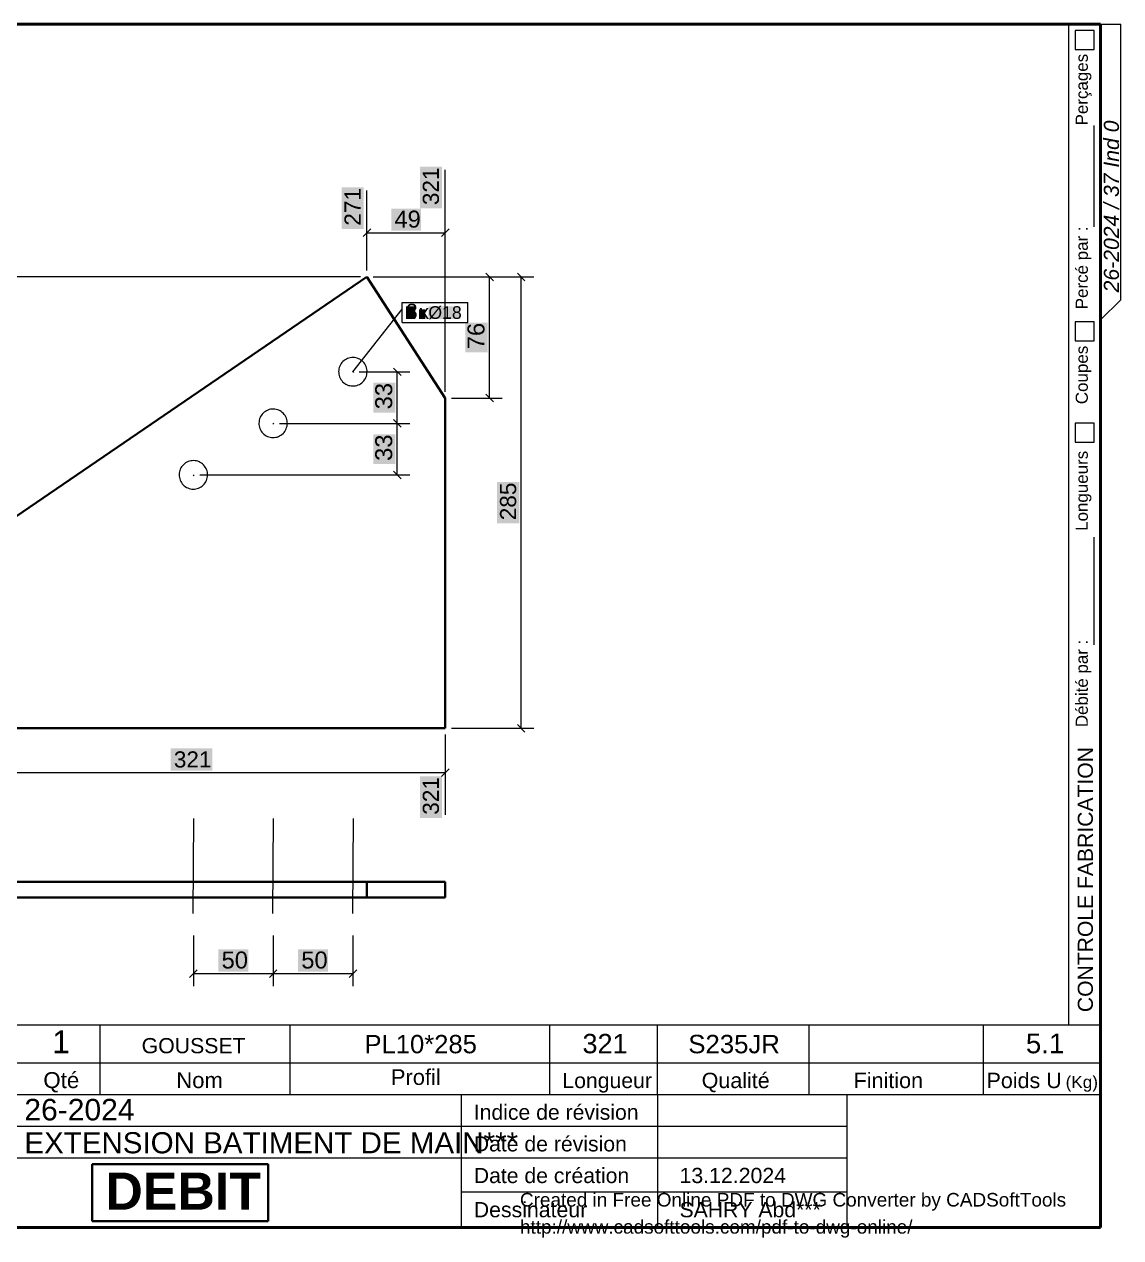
# Model space of a CAD drawing. Header units: millimetres. Extents: x 2 to 290, y 6 to 200.
# Drawn here: x 117 to 290.2, y 8.4 to 200 of the extents above; entities that cross this region are included whole.
import ezdxf

# ---------------------------------------------------------------- set-up
doc = ezdxf.new("R2010")
doc.units = ezdxf.units.MM
doc.header["$MEASUREMENT"] = 0
doc.layers.get('0').update_dxf_attribs({"linetype": 'CONTINUOUS'})
doc.layers.add('201CE10', color=7, linetype='CONTINUOUS')
doc.styles.add('201CEA0', font='Arial.ttf')
doc.styles.add('Arial$001H0', font='')
doc.styles.add('Arial$101H0', font='')
doc.styles.add('Arial$201H0IF', font='', dxfattribs={"oblique": 15})
doc.styles.get('Arial$001H0').set_extended_font_data('Arial')
doc.styles.get('Arial$101H0').set_extended_font_data('Arial', bold=True)
doc.styles.get('Arial$201H0IF').set_extended_font_data('Arial', italic=True)

# ---------------------------------------------------------------- blocks, each defined once
blk = doc.blocks.new('1FED170')
at = {"layer": '201CE10', "color": 0, "true_color": 0x000001, "style": '201CEA0'}
for s, p in [('Created in Free Online PDF to DWG Converter by CADSoftTools', (0, 0)), ('http://www.cadsofttools.com/pdf-to-dwg-online/', (0, -2))]:
    blk.add_text(s, height=1, dxfattribs=at).set_placement(p)

msp = doc.modelspace()

# ---------------------------------------------------------------- hatches: boundary and pattern name
at = {"true_color": 0xffffff}
for points in [[(182.99, 177.5), (179.49, 177.5), (179.49, 170.94), (182.99, 170.94)], [(170.63, 174.25), (167.13, 174.25), (167.13, 167.69), (170.63, 167.69)], [(179.67, 167.39), (179.67, 170.89), (174.96, 170.89), (174.96, 167.39)], [(178.77, 153.48), (178.77, 155.48), (177.29, 155.48), (177.29, 153.48)], [(178.77, 153.48), (178.77, 155.48), (177.29, 155.48), (177.29, 153.48)], [(185.86, 153.48), (185.86, 155.48), (180.82, 155.48), (180.82, 153.48)], [(185.86, 153.48), (185.86, 155.48), (180.82, 155.48), (180.82, 153.48)], [(180.37, 153.48), (180.37, 154.98), (179.37, 154.98), (179.37, 153.48)], [(180.37, 153.48), (180.37, 154.98), (179.37, 154.98), (179.37, 153.48)], [(190.19, 152.88), (186.69, 152.88), (186.69, 148.18), (190.19, 148.18)], [(175.61, 143.4), (172.11, 143.4), (172.11, 138.69), (175.61, 138.69)], [(175.61, 135.25), (172.11, 135.25), (172.11, 130.55), (175.61, 130.55)], [(195.19, 127.74), (191.69, 127.74), (191.69, 121.18), (195.19, 121.18)], [(146.68, 82.13), (146.68, 85.63), (140.12, 85.63), (140.12, 82.13)], [(182.99, 81.23), (179.49, 81.23), (179.49, 74.67), (182.99, 74.67)], [(152.36, 50.39), (152.36, 53.89), (147.66, 53.89), (147.66, 50.39)], [(164.96, 50.39), (164.96, 53.89), (160.25, 53.89), (160.25, 50.39)]]:
    msp.add_hatch(color=0, dxfattribs=at).paths.add_polyline_path(points)
at = {"true_color": 0x000007}
for points in [[(171.13, 167.09), (171.18, 167.09), (171.18, 167.09), (171.18, 167.08), (171.18, 167.08), (171.18, 167.08), (171.18, 167.07), (171.18, 167.07), (171.18, 167.07), (171.17, 167.07), (171.17, 167.06), (171.17, 167.06), (171.17, 167.06), (171.17, 167.06), (171.16, 167.05), (171.16, 167.05), (171.16, 167.05), (171.16, 167.05), (171.15, 167.05), (171.15, 167.05), (171.15, 167.04), (171.15, 167.04), (171.14, 167.04), (171.14, 167.04), (171.14, 167.04), (171.13, 167.04), (171.13, 167.04), (171.12, 167.04), (171.12, 167.04), (171.12, 167.04), (171.12, 167.04), (171.11, 167.05), (171.11, 167.05), (171.11, 167.05), (171.1, 167.05), (171.1, 167.05), (171.1, 167.05), (171.1, 167.06), (171.09, 167.06), (171.09, 167.06), (171.09, 167.06), (171.09, 167.07), (171.09, 167.07), (171.09, 167.07), (171.08, 167.07), (171.08, 167.08), (171.08, 167.08), (171.08, 167.08), (171.08, 167.09), (171.08, 167.09), (171.08, 167.09), (171.08, 167.1), (171.08, 167.1), (171.08, 167.1), (171.08, 167.11), (171.09, 167.11), (171.09, 167.11), (171.09, 167.12), (171.09, 167.12), (171.09, 167.12), (171.09, 167.12), (171.1, 167.13), (171.1, 167.13), (171.1, 167.13), (171.1, 167.13), (171.11, 167.13), (171.11, 167.14), (171.11, 167.14), (171.12, 167.14), (171.12, 167.14), (171.12, 167.14), (171.12, 167.14), (171.13, 167.14), (171.13, 167.14), (171.14, 167.14), (171.14, 167.14), (171.14, 167.14), (171.15, 167.14), (171.15, 167.14), (171.15, 167.14), (171.15, 167.14), (171.16, 167.13), (171.16, 167.13), (171.16, 167.13), (171.16, 167.13), (171.17, 167.13), (171.17, 167.12), (171.17, 167.12), (171.17, 167.12), (171.17, 167.12), (171.18, 167.11), (171.18, 167.11), (171.18, 167.11), (171.18, 167.1), (171.18, 167.1), (171.18, 167.1), (171.18, 167.09), (171.18, 167.09)], [(183.49, 167.09), (183.54, 167.09), (183.54, 167.09), (183.54, 167.08), (183.54, 167.08), (183.54, 167.08), (183.54, 167.07), (183.54, 167.07), (183.54, 167.07), (183.54, 167.07), (183.53, 167.06), (183.53, 167.06), (183.53, 167.06), (183.53, 167.06), (183.53, 167.05), (183.52, 167.05), (183.52, 167.05), (183.52, 167.05), (183.51, 167.05), (183.51, 167.05), (183.51, 167.04), (183.51, 167.04), (183.5, 167.04), (183.5, 167.04), (183.5, 167.04), (183.49, 167.04), (183.49, 167.04), (183.49, 167.04), (183.48, 167.04), (183.48, 167.04), (183.48, 167.04), (183.47, 167.05), (183.47, 167.05), (183.47, 167.05), (183.46, 167.05), (183.46, 167.05), (183.46, 167.05), (183.46, 167.06), (183.45, 167.06), (183.45, 167.06), (183.45, 167.06), (183.45, 167.07), (183.45, 167.07), (183.45, 167.07), (183.45, 167.07), (183.44, 167.08), (183.44, 167.08), (183.44, 167.08), (183.44, 167.09), (183.44, 167.09), (183.44, 167.09), (183.44, 167.1), (183.44, 167.1), (183.44, 167.1), (183.45, 167.11), (183.45, 167.11), (183.45, 167.11), (183.45, 167.12), (183.45, 167.12), (183.45, 167.12), (183.45, 167.12), (183.46, 167.13), (183.46, 167.13), (183.46, 167.13), (183.46, 167.13), (183.47, 167.13), (183.47, 167.14), (183.47, 167.14), (183.48, 167.14), (183.48, 167.14), (183.48, 167.14), (183.49, 167.14), (183.49, 167.14), (183.49, 167.14), (183.5, 167.14), (183.5, 167.14), (183.5, 167.14), (183.51, 167.14), (183.51, 167.14), (183.51, 167.14), (183.51, 167.14), (183.52, 167.13), (183.52, 167.13), (183.52, 167.13), (183.53, 167.13), (183.53, 167.13), (183.53, 167.12), (183.53, 167.12), (183.53, 167.12), (183.54, 167.12), (183.54, 167.11), (183.54, 167.11), (183.54, 167.11), (183.54, 167.1), (183.54, 167.1), (183.54, 167.1), (183.54, 167.09), (183.54, 167.09)], [(190.49, 160.09), (190.54, 160.09), (190.54, 160.09), (190.54, 160.08), (190.54, 160.08), (190.54, 160.08), (190.54, 160.07), (190.54, 160.07), (190.54, 160.07), (190.54, 160.07), (190.53, 160.06), (190.53, 160.06), (190.53, 160.06), (190.53, 160.06), (190.53, 160.05), (190.52, 160.05), (190.52, 160.05), (190.52, 160.05), (190.51, 160.05), (190.51, 160.04), (190.51, 160.04), (190.51, 160.04), (190.5, 160.04), (190.5, 160.04), (190.5, 160.04), (190.49, 160.04), (190.49, 160.04), (190.49, 160.04), (190.48, 160.04), (190.48, 160.04), (190.48, 160.04), (190.47, 160.04), (190.47, 160.05), (190.47, 160.05), (190.46, 160.05), (190.46, 160.05), (190.46, 160.05), (190.46, 160.06), (190.45, 160.06), (190.45, 160.06), (190.45, 160.06), (190.45, 160.07), (190.45, 160.07), (190.45, 160.07), (190.45, 160.07), (190.44, 160.08), (190.44, 160.08), (190.44, 160.08), (190.44, 160.09), (190.44, 160.09), (190.44, 160.09), (190.44, 160.1), (190.44, 160.1), (190.44, 160.1), (190.45, 160.11), (190.45, 160.11), (190.45, 160.11), (190.45, 160.12), (190.45, 160.12), (190.45, 160.12), (190.45, 160.12), (190.46, 160.13), (190.46, 160.13), (190.46, 160.13), (190.46, 160.13), (190.47, 160.13), (190.47, 160.14), (190.47, 160.14), (190.48, 160.14), (190.48, 160.14), (190.48, 160.14), (190.49, 160.14), (190.49, 160.14), (190.49, 160.14), (190.5, 160.14), (190.5, 160.14), (190.5, 160.14), (190.51, 160.14), (190.51, 160.14), (190.51, 160.14), (190.51, 160.14), (190.52, 160.13), (190.52, 160.13), (190.52, 160.13), (190.53, 160.13), (190.53, 160.13), (190.53, 160.12), (190.53, 160.12), (190.53, 160.12), (190.54, 160.12), (190.54, 160.11), (190.54, 160.11), (190.54, 160.11), (190.54, 160.1), (190.54, 160.1), (190.54, 160.1), (190.54, 160.09), (190.54, 160.09)], [(195.49, 160.09), (195.54, 160.09), (195.54, 160.09), (195.54, 160.08), (195.54, 160.08), (195.54, 160.08), (195.54, 160.07), (195.54, 160.07), (195.54, 160.07), (195.54, 160.07), (195.53, 160.06), (195.53, 160.06), (195.53, 160.06), (195.53, 160.06), (195.53, 160.05), (195.52, 160.05), (195.52, 160.05), (195.52, 160.05), (195.51, 160.05), (195.51, 160.04), (195.51, 160.04), (195.51, 160.04), (195.5, 160.04), (195.5, 160.04), (195.5, 160.04), (195.49, 160.04), (195.49, 160.04), (195.49, 160.04), (195.48, 160.04), (195.48, 160.04), (195.48, 160.04), (195.47, 160.04), (195.47, 160.05), (195.47, 160.05), (195.46, 160.05), (195.46, 160.05), (195.46, 160.05), (195.46, 160.06), (195.45, 160.06), (195.45, 160.06), (195.45, 160.06), (195.45, 160.07), (195.45, 160.07), (195.45, 160.07), (195.45, 160.07), (195.44, 160.08), (195.44, 160.08), (195.44, 160.08), (195.44, 160.09), (195.44, 160.09), (195.44, 160.09), (195.44, 160.1), (195.44, 160.1), (195.44, 160.1), (195.45, 160.11), (195.45, 160.11), (195.45, 160.11), (195.45, 160.12), (195.45, 160.12), (195.45, 160.12), (195.45, 160.12), (195.46, 160.13), (195.46, 160.13), (195.46, 160.13), (195.46, 160.13), (195.47, 160.13), (195.47, 160.14), (195.47, 160.14), (195.48, 160.14), (195.48, 160.14), (195.48, 160.14), (195.49, 160.14), (195.49, 160.14), (195.49, 160.14), (195.5, 160.14), (195.5, 160.14), (195.5, 160.14), (195.51, 160.14), (195.51, 160.14), (195.51, 160.14), (195.51, 160.14), (195.52, 160.13), (195.52, 160.13), (195.52, 160.13), (195.53, 160.13), (195.53, 160.13), (195.53, 160.12), (195.53, 160.12), (195.53, 160.12), (195.54, 160.12), (195.54, 160.11), (195.54, 160.11), (195.54, 160.11), (195.54, 160.1), (195.54, 160.1), (195.54, 160.1), (195.54, 160.09), (195.54, 160.09)], [(175.91, 145.11), (175.96, 145.11), (175.96, 145.11), (175.96, 145.11), (175.96, 145.1), (175.95, 145.1), (175.95, 145.1), (175.95, 145.09), (175.95, 145.09), (175.95, 145.09), (175.95, 145.09), (175.95, 145.08), (175.94, 145.08), (175.94, 145.08), (175.94, 145.08), (175.94, 145.07), (175.93, 145.07), (175.93, 145.07), (175.93, 145.07), (175.93, 145.07), (175.92, 145.07), (175.92, 145.07), (175.92, 145.07), (175.91, 145.06), (175.91, 145.06), (175.91, 145.06), (175.9, 145.06), (175.9, 145.06), (175.9, 145.07), (175.89, 145.07), (175.89, 145.07), (175.89, 145.07), (175.88, 145.07), (175.88, 145.07), (175.88, 145.07), (175.88, 145.07), (175.87, 145.08), (175.87, 145.08), (175.87, 145.08), (175.87, 145.08), (175.86, 145.09), (175.86, 145.09), (175.86, 145.09), (175.86, 145.09), (175.86, 145.1), (175.86, 145.1), (175.86, 145.1), (175.86, 145.11), (175.86, 145.11), (175.86, 145.11), (175.86, 145.12), (175.86, 145.12), (175.86, 145.12), (175.86, 145.13), (175.86, 145.13), (175.86, 145.13), (175.86, 145.14), (175.86, 145.14), (175.86, 145.14), (175.87, 145.14), (175.87, 145.15), (175.87, 145.15), (175.87, 145.15), (175.88, 145.15), (175.88, 145.16), (175.88, 145.16), (175.88, 145.16), (175.89, 145.16), (175.89, 145.16), (175.89, 145.16), (175.9, 145.16), (175.9, 145.16), (175.9, 145.16), (175.91, 145.16), (175.91, 145.16), (175.91, 145.16), (175.92, 145.16), (175.92, 145.16), (175.92, 145.16), (175.93, 145.16), (175.93, 145.16), (175.93, 145.16), (175.93, 145.16), (175.94, 145.15), (175.94, 145.15), (175.94, 145.15), (175.94, 145.15), (175.95, 145.14), (175.95, 145.14), (175.95, 145.14), (175.95, 145.14), (175.95, 145.13), (175.95, 145.13), (175.95, 145.13), (175.96, 145.12), (175.96, 145.12), (175.96, 145.12), (175.96, 145.11)], [(190.49, 140.97), (190.54, 140.97), (190.54, 140.97), (190.54, 140.96), (190.54, 140.96), (190.54, 140.96), (190.54, 140.95), (190.54, 140.95), (190.54, 140.95), (190.54, 140.95), (190.53, 140.94), (190.53, 140.94), (190.53, 140.94), (190.53, 140.94), (190.53, 140.93), (190.52, 140.93), (190.52, 140.93), (190.52, 140.93), (190.51, 140.93), (190.51, 140.92), (190.51, 140.92), (190.51, 140.92), (190.5, 140.92), (190.5, 140.92), (190.5, 140.92), (190.49, 140.92), (190.49, 140.92), (190.49, 140.92), (190.48, 140.92), (190.48, 140.92), (190.48, 140.92), (190.47, 140.92), (190.47, 140.93), (190.47, 140.93), (190.46, 140.93), (190.46, 140.93), (190.46, 140.93), (190.46, 140.94), (190.45, 140.94), (190.45, 140.94), (190.45, 140.94), (190.45, 140.95), (190.45, 140.95), (190.45, 140.95), (190.45, 140.95), (190.44, 140.96), (190.44, 140.96), (190.44, 140.96), (190.44, 140.97), (190.44, 140.97), (190.44, 140.97), (190.44, 140.98), (190.44, 140.98), (190.44, 140.98), (190.45, 140.99), (190.45, 140.99), (190.45, 140.99), (190.45, 141), (190.45, 141), (190.45, 141), (190.45, 141), (190.46, 141.01), (190.46, 141.01), (190.46, 141.01), (190.46, 141.01), (190.47, 141.01), (190.47, 141.01), (190.47, 141.02), (190.48, 141.02), (190.48, 141.02), (190.48, 141.02), (190.49, 141.02), (190.49, 141.02), (190.49, 141.02), (190.5, 141.02), (190.5, 141.02), (190.5, 141.02), (190.51, 141.02), (190.51, 141.02), (190.51, 141.02), (190.51, 141.01), (190.52, 141.01), (190.52, 141.01), (190.52, 141.01), (190.53, 141.01), (190.53, 141.01), (190.53, 141), (190.53, 141), (190.53, 141), (190.54, 141), (190.54, 140.99), (190.54, 140.99), (190.54, 140.99), (190.54, 140.98), (190.54, 140.98), (190.54, 140.98), (190.54, 140.97), (190.54, 140.97)], [(175.91, 136.97), (175.96, 136.97), (175.96, 136.97), (175.96, 136.96), (175.96, 136.96), (175.95, 136.96), (175.95, 136.95), (175.95, 136.95), (175.95, 136.95), (175.95, 136.95), (175.95, 136.94), (175.95, 136.94), (175.94, 136.94), (175.94, 136.94), (175.94, 136.93), (175.94, 136.93), (175.93, 136.93), (175.93, 136.93), (175.93, 136.93), (175.93, 136.92), (175.92, 136.92), (175.92, 136.92), (175.92, 136.92), (175.91, 136.92), (175.91, 136.92), (175.91, 136.92), (175.9, 136.92), (175.9, 136.92), (175.9, 136.92), (175.89, 136.92), (175.89, 136.92), (175.89, 136.92), (175.88, 136.93), (175.88, 136.93), (175.88, 136.93), (175.88, 136.93), (175.87, 136.93), (175.87, 136.94), (175.87, 136.94), (175.87, 136.94), (175.86, 136.94), (175.86, 136.95), (175.86, 136.95), (175.86, 136.95), (175.86, 136.95), (175.86, 136.96), (175.86, 136.96), (175.86, 136.96), (175.86, 136.97), (175.86, 136.97), (175.86, 136.97), (175.86, 136.98), (175.86, 136.98), (175.86, 136.98), (175.86, 136.99), (175.86, 136.99), (175.86, 136.99), (175.86, 137), (175.86, 137), (175.87, 137), (175.87, 137), (175.87, 137.01), (175.87, 137.01), (175.88, 137.01), (175.88, 137.01), (175.88, 137.01), (175.88, 137.02), (175.89, 137.02), (175.89, 137.02), (175.89, 137.02), (175.9, 137.02), (175.9, 137.02), (175.9, 137.02), (175.91, 137.02), (175.91, 137.02), (175.91, 137.02), (175.92, 137.02), (175.92, 137.02), (175.92, 137.02), (175.93, 137.02), (175.93, 137.02), (175.93, 137.01), (175.93, 137.01), (175.94, 137.01), (175.94, 137.01), (175.94, 137.01), (175.94, 137), (175.95, 137), (175.95, 137), (175.95, 137), (175.95, 136.99), (175.95, 136.99), (175.95, 136.99), (175.95, 136.98), (175.96, 136.98), (175.96, 136.98), (175.96, 136.97), (175.96, 136.97)], [(175.91, 136.97), (175.96, 136.97), (175.96, 136.97), (175.96, 136.96), (175.96, 136.96), (175.95, 136.96), (175.95, 136.95), (175.95, 136.95), (175.95, 136.95), (175.95, 136.95), (175.95, 136.94), (175.95, 136.94), (175.94, 136.94), (175.94, 136.94), (175.94, 136.93), (175.94, 136.93), (175.93, 136.93), (175.93, 136.93), (175.93, 136.93), (175.93, 136.92), (175.92, 136.92), (175.92, 136.92), (175.92, 136.92), (175.91, 136.92), (175.91, 136.92), (175.91, 136.92), (175.9, 136.92), (175.9, 136.92), (175.9, 136.92), (175.89, 136.92), (175.89, 136.92), (175.89, 136.92), (175.88, 136.93), (175.88, 136.93), (175.88, 136.93), (175.88, 136.93), (175.87, 136.93), (175.87, 136.94), (175.87, 136.94), (175.87, 136.94), (175.86, 136.94), (175.86, 136.95), (175.86, 136.95), (175.86, 136.95), (175.86, 136.95), (175.86, 136.96), (175.86, 136.96), (175.86, 136.96), (175.86, 136.97), (175.86, 136.97), (175.86, 136.97), (175.86, 136.98), (175.86, 136.98), (175.86, 136.98), (175.86, 136.99), (175.86, 136.99), (175.86, 136.99), (175.86, 137), (175.86, 137), (175.87, 137), (175.87, 137), (175.87, 137.01), (175.87, 137.01), (175.88, 137.01), (175.88, 137.01), (175.88, 137.01), (175.88, 137.02), (175.89, 137.02), (175.89, 137.02), (175.89, 137.02), (175.9, 137.02), (175.9, 137.02), (175.9, 137.02), (175.91, 137.02), (175.91, 137.02), (175.91, 137.02), (175.92, 137.02), (175.92, 137.02), (175.92, 137.02), (175.93, 137.02), (175.93, 137.02), (175.93, 137.01), (175.93, 137.01), (175.94, 137.01), (175.94, 137.01), (175.94, 137.01), (175.94, 137), (175.95, 137), (175.95, 137), (175.95, 137), (175.95, 136.99), (175.95, 136.99), (175.95, 136.99), (175.95, 136.98), (175.96, 136.98), (175.96, 136.98), (175.96, 136.97), (175.96, 136.97)], [(175.91, 128.83), (175.96, 128.83), (175.96, 128.82), (175.96, 128.82), (175.96, 128.82), (175.95, 128.81), (175.95, 128.81), (175.95, 128.81), (175.95, 128.81), (175.95, 128.8), (175.95, 128.8), (175.95, 128.8), (175.94, 128.79), (175.94, 128.79), (175.94, 128.79), (175.94, 128.79), (175.93, 128.79), (175.93, 128.78), (175.93, 128.78), (175.93, 128.78), (175.92, 128.78), (175.92, 128.78), (175.92, 128.78), (175.91, 128.78), (175.91, 128.78), (175.91, 128.78), (175.9, 128.78), (175.9, 128.78), (175.9, 128.78), (175.89, 128.78), (175.89, 128.78), (175.89, 128.78), (175.88, 128.78), (175.88, 128.78), (175.88, 128.79), (175.88, 128.79), (175.87, 128.79), (175.87, 128.79), (175.87, 128.79), (175.87, 128.8), (175.86, 128.8), (175.86, 128.8), (175.86, 128.81), (175.86, 128.81), (175.86, 128.81), (175.86, 128.81), (175.86, 128.82), (175.86, 128.82), (175.86, 128.82), (175.86, 128.83), (175.86, 128.83), (175.86, 128.83), (175.86, 128.84), (175.86, 128.84), (175.86, 128.84), (175.86, 128.85), (175.86, 128.85), (175.86, 128.85), (175.86, 128.86), (175.87, 128.86), (175.87, 128.86), (175.87, 128.86), (175.87, 128.86), (175.88, 128.87), (175.88, 128.87), (175.88, 128.87), (175.88, 128.87), (175.89, 128.87), (175.89, 128.87), (175.89, 128.88), (175.9, 128.88), (175.9, 128.88), (175.9, 128.88), (175.91, 128.88), (175.91, 128.88), (175.91, 128.88), (175.92, 128.88), (175.92, 128.88), (175.92, 128.87), (175.93, 128.87), (175.93, 128.87), (175.93, 128.87), (175.93, 128.87), (175.94, 128.87), (175.94, 128.86), (175.94, 128.86), (175.94, 128.86), (175.95, 128.86), (175.95, 128.86), (175.95, 128.85), (175.95, 128.85), (175.95, 128.85), (175.95, 128.84), (175.95, 128.84), (175.96, 128.84), (175.96, 128.83), (175.96, 128.83), (175.96, 128.83)], [(195.49, 88.83), (195.54, 88.83), (195.54, 88.82), (195.54, 88.82), (195.54, 88.82), (195.54, 88.81), (195.54, 88.81), (195.54, 88.81), (195.54, 88.8), (195.54, 88.8), (195.53, 88.8), (195.53, 88.8), (195.53, 88.79), (195.53, 88.79), (195.53, 88.79), (195.52, 88.79), (195.52, 88.78), (195.52, 88.78), (195.51, 88.78), (195.51, 88.78), (195.51, 88.78), (195.51, 88.78), (195.5, 88.78), (195.5, 88.78), (195.5, 88.78), (195.49, 88.78), (195.49, 88.78), (195.49, 88.78), (195.48, 88.78), (195.48, 88.78), (195.48, 88.78), (195.47, 88.78), (195.47, 88.78), (195.47, 88.78), (195.46, 88.78), (195.46, 88.79), (195.46, 88.79), (195.46, 88.79), (195.45, 88.79), (195.45, 88.8), (195.45, 88.8), (195.45, 88.8), (195.45, 88.8), (195.45, 88.81), (195.45, 88.81), (195.44, 88.81), (195.44, 88.82), (195.44, 88.82), (195.44, 88.82), (195.44, 88.83), (195.44, 88.83), (195.44, 88.83), (195.44, 88.84), (195.44, 88.84), (195.45, 88.84), (195.45, 88.85), (195.45, 88.85), (195.45, 88.85), (195.45, 88.85), (195.45, 88.86), (195.45, 88.86), (195.46, 88.86), (195.46, 88.86), (195.46, 88.87), (195.46, 88.87), (195.47, 88.87), (195.47, 88.87), (195.47, 88.87), (195.48, 88.87), (195.48, 88.87), (195.48, 88.87), (195.49, 88.88), (195.49, 88.88), (195.49, 88.88), (195.5, 88.88), (195.5, 88.88), (195.5, 88.87), (195.51, 88.87), (195.51, 88.87), (195.51, 88.87), (195.51, 88.87), (195.52, 88.87), (195.52, 88.87), (195.52, 88.87), (195.53, 88.86), (195.53, 88.86), (195.53, 88.86), (195.53, 88.86), (195.53, 88.85), (195.54, 88.85), (195.54, 88.85), (195.54, 88.85), (195.54, 88.84), (195.54, 88.84), (195.54, 88.84), (195.54, 88.83), (195.54, 88.83), (195.54, 88.83)], [(183.49, 81.83), (183.54, 81.83), (183.54, 81.82), (183.54, 81.82), (183.54, 81.82), (183.54, 81.81), (183.54, 81.81), (183.54, 81.81), (183.54, 81.8), (183.54, 81.8), (183.53, 81.8), (183.53, 81.79), (183.53, 81.79), (183.53, 81.79), (183.53, 81.79), (183.52, 81.79), (183.52, 81.78), (183.52, 81.78), (183.51, 81.78), (183.51, 81.78), (183.51, 81.78), (183.51, 81.78), (183.5, 81.78), (183.5, 81.78), (183.5, 81.78), (183.49, 81.78), (183.49, 81.78), (183.49, 81.78), (183.48, 81.78), (183.48, 81.78), (183.48, 81.78), (183.47, 81.78), (183.47, 81.78), (183.47, 81.78), (183.46, 81.78), (183.46, 81.79), (183.46, 81.79), (183.46, 81.79), (183.45, 81.79), (183.45, 81.79), (183.45, 81.8), (183.45, 81.8), (183.45, 81.8), (183.45, 81.81), (183.45, 81.81), (183.44, 81.81), (183.44, 81.82), (183.44, 81.82), (183.44, 81.82), (183.44, 81.83), (183.44, 81.83), (183.44, 81.83), (183.44, 81.84), (183.44, 81.84), (183.45, 81.84), (183.45, 81.84), (183.45, 81.85), (183.45, 81.85), (183.45, 81.85), (183.45, 81.86), (183.45, 81.86), (183.46, 81.86), (183.46, 81.86), (183.46, 81.87), (183.46, 81.87), (183.47, 81.87), (183.47, 81.87), (183.47, 81.87), (183.48, 81.87), (183.48, 81.87), (183.48, 81.87), (183.49, 81.88), (183.49, 81.88), (183.49, 81.88), (183.5, 81.88), (183.5, 81.88), (183.5, 81.87), (183.51, 81.87), (183.51, 81.87), (183.51, 81.87), (183.51, 81.87), (183.52, 81.87), (183.52, 81.87), (183.52, 81.87), (183.53, 81.86), (183.53, 81.86), (183.53, 81.86), (183.53, 81.86), (183.53, 81.85), (183.54, 81.85), (183.54, 81.85), (183.54, 81.84), (183.54, 81.84), (183.54, 81.84), (183.54, 81.84), (183.54, 81.83), (183.54, 81.83), (183.54, 81.83)], [(143.71, 50.09), (143.76, 50.09), (143.76, 50.08), (143.76, 50.08), (143.76, 50.08), (143.76, 50.07), (143.76, 50.07), (143.76, 50.07), (143.76, 50.06), (143.76, 50.06), (143.75, 50.06), (143.75, 50.05), (143.75, 50.05), (143.75, 50.05), (143.74, 50.05), (143.74, 50.05), (143.74, 50.04), (143.74, 50.04), (143.73, 50.04), (143.73, 50.04), (143.73, 50.04), (143.73, 50.04), (143.72, 50.04), (143.72, 50.04), (143.72, 50.04), (143.71, 50.04), (143.71, 50.04), (143.71, 50.04), (143.7, 50.04), (143.7, 50.04), (143.7, 50.04), (143.69, 50.04), (143.69, 50.04), (143.69, 50.04), (143.68, 50.04), (143.68, 50.05), (143.68, 50.05), (143.68, 50.05), (143.67, 50.05), (143.67, 50.05), (143.67, 50.06), (143.67, 50.06), (143.67, 50.06), (143.67, 50.07), (143.66, 50.07), (143.66, 50.07), (143.66, 50.08), (143.66, 50.08), (143.66, 50.08), (143.66, 50.09), (143.66, 50.09), (143.66, 50.09), (143.66, 50.1), (143.66, 50.1), (143.66, 50.1), (143.67, 50.1), (143.67, 50.11), (143.67, 50.11), (143.67, 50.11), (143.67, 50.12), (143.67, 50.12), (143.68, 50.12), (143.68, 50.12), (143.68, 50.13), (143.68, 50.13), (143.69, 50.13), (143.69, 50.13), (143.69, 50.13), (143.7, 50.13), (143.7, 50.13), (143.7, 50.13), (143.71, 50.14), (143.71, 50.14), (143.71, 50.14), (143.72, 50.14), (143.72, 50.14), (143.72, 50.13), (143.73, 50.13), (143.73, 50.13), (143.73, 50.13), (143.73, 50.13), (143.74, 50.13), (143.74, 50.13), (143.74, 50.13), (143.74, 50.12), (143.75, 50.12), (143.75, 50.12), (143.75, 50.12), (143.75, 50.11), (143.76, 50.11), (143.76, 50.11), (143.76, 50.1), (143.76, 50.1), (143.76, 50.1), (143.76, 50.1), (143.76, 50.09), (143.76, 50.09), (143.76, 50.09)], [(156.31, 50.09), (156.36, 50.09), (156.36, 50.08), (156.36, 50.08), (156.36, 50.08), (156.36, 50.07), (156.36, 50.07), (156.35, 50.07), (156.35, 50.06), (156.35, 50.06), (156.35, 50.06), (156.35, 50.05), (156.35, 50.05), (156.34, 50.05), (156.34, 50.05), (156.34, 50.05), (156.34, 50.04), (156.33, 50.04), (156.33, 50.04), (156.33, 50.04), (156.33, 50.04), (156.32, 50.04), (156.32, 50.04), (156.32, 50.04), (156.31, 50.04), (156.31, 50.04), (156.31, 50.04), (156.3, 50.04), (156.3, 50.04), (156.3, 50.04), (156.29, 50.04), (156.29, 50.04), (156.29, 50.04), (156.28, 50.04), (156.28, 50.04), (156.28, 50.05), (156.28, 50.05), (156.27, 50.05), (156.27, 50.05), (156.27, 50.05), (156.27, 50.06), (156.27, 50.06), (156.26, 50.06), (156.26, 50.07), (156.26, 50.07), (156.26, 50.07), (156.26, 50.08), (156.26, 50.08), (156.26, 50.08), (156.26, 50.09), (156.26, 50.09), (156.26, 50.09), (156.26, 50.1), (156.26, 50.1), (156.26, 50.1), (156.26, 50.1), (156.26, 50.11), (156.27, 50.11), (156.27, 50.11), (156.27, 50.12), (156.27, 50.12), (156.27, 50.12), (156.28, 50.12), (156.28, 50.13), (156.28, 50.13), (156.28, 50.13), (156.29, 50.13), (156.29, 50.13), (156.29, 50.13), (156.3, 50.13), (156.3, 50.13), (156.3, 50.14), (156.31, 50.14), (156.31, 50.14), (156.31, 50.14), (156.32, 50.14), (156.32, 50.13), (156.32, 50.13), (156.33, 50.13), (156.33, 50.13), (156.33, 50.13), (156.33, 50.13), (156.34, 50.13), (156.34, 50.13), (156.34, 50.12), (156.34, 50.12), (156.35, 50.12), (156.35, 50.12), (156.35, 50.11), (156.35, 50.11), (156.35, 50.11), (156.35, 50.1), (156.36, 50.1), (156.36, 50.1), (156.36, 50.1), (156.36, 50.09), (156.36, 50.09), (156.36, 50.09)], [(156.31, 50.09), (156.36, 50.09), (156.36, 50.08), (156.36, 50.08), (156.36, 50.08), (156.36, 50.07), (156.36, 50.07), (156.35, 50.07), (156.35, 50.06), (156.35, 50.06), (156.35, 50.06), (156.35, 50.05), (156.35, 50.05), (156.34, 50.05), (156.34, 50.05), (156.34, 50.05), (156.34, 50.04), (156.33, 50.04), (156.33, 50.04), (156.33, 50.04), (156.33, 50.04), (156.32, 50.04), (156.32, 50.04), (156.32, 50.04), (156.31, 50.04), (156.31, 50.04), (156.31, 50.04), (156.3, 50.04), (156.3, 50.04), (156.3, 50.04), (156.29, 50.04), (156.29, 50.04), (156.29, 50.04), (156.28, 50.04), (156.28, 50.04), (156.28, 50.05), (156.28, 50.05), (156.27, 50.05), (156.27, 50.05), (156.27, 50.05), (156.27, 50.06), (156.27, 50.06), (156.26, 50.06), (156.26, 50.07), (156.26, 50.07), (156.26, 50.07), (156.26, 50.08), (156.26, 50.08), (156.26, 50.08), (156.26, 50.09), (156.26, 50.09), (156.26, 50.09), (156.26, 50.1), (156.26, 50.1), (156.26, 50.1), (156.26, 50.1), (156.26, 50.11), (156.27, 50.11), (156.27, 50.11), (156.27, 50.12), (156.27, 50.12), (156.27, 50.12), (156.28, 50.12), (156.28, 50.13), (156.28, 50.13), (156.28, 50.13), (156.29, 50.13), (156.29, 50.13), (156.29, 50.13), (156.3, 50.13), (156.3, 50.13), (156.3, 50.14), (156.31, 50.14), (156.31, 50.14), (156.31, 50.14), (156.32, 50.14), (156.32, 50.13), (156.32, 50.13), (156.33, 50.13), (156.33, 50.13), (156.33, 50.13), (156.33, 50.13), (156.34, 50.13), (156.34, 50.13), (156.34, 50.12), (156.34, 50.12), (156.35, 50.12), (156.35, 50.12), (156.35, 50.11), (156.35, 50.11), (156.35, 50.11), (156.35, 50.1), (156.36, 50.1), (156.36, 50.1), (156.36, 50.1), (156.36, 50.09), (156.36, 50.09), (156.36, 50.09)], [(168.91, 50.09), (168.96, 50.09), (168.96, 50.08), (168.96, 50.08), (168.95, 50.08), (168.95, 50.07), (168.95, 50.07), (168.95, 50.07), (168.95, 50.06), (168.95, 50.06), (168.95, 50.06), (168.95, 50.05), (168.94, 50.05), (168.94, 50.05), (168.94, 50.05), (168.94, 50.05), (168.93, 50.04), (168.93, 50.04), (168.93, 50.04), (168.93, 50.04), (168.92, 50.04), (168.92, 50.04), (168.92, 50.04), (168.91, 50.04), (168.91, 50.04), (168.91, 50.04), (168.9, 50.04), (168.9, 50.04), (168.9, 50.04), (168.89, 50.04), (168.89, 50.04), (168.89, 50.04), (168.88, 50.04), (168.88, 50.04), (168.88, 50.04), (168.88, 50.05), (168.87, 50.05), (168.87, 50.05), (168.87, 50.05), (168.87, 50.05), (168.86, 50.06), (168.86, 50.06), (168.86, 50.06), (168.86, 50.07), (168.86, 50.07), (168.86, 50.07), (168.86, 50.08), (168.86, 50.08), (168.86, 50.08), (168.86, 50.09), (168.86, 50.09), (168.86, 50.09), (168.86, 50.1), (168.86, 50.1), (168.86, 50.1), (168.86, 50.1), (168.86, 50.11), (168.86, 50.11), (168.86, 50.11), (168.87, 50.12), (168.87, 50.12), (168.87, 50.12), (168.87, 50.12), (168.88, 50.13), (168.88, 50.13), (168.88, 50.13), (168.88, 50.13), (168.89, 50.13), (168.89, 50.13), (168.89, 50.13), (168.9, 50.13), (168.9, 50.14), (168.9, 50.14), (168.91, 50.14), (168.91, 50.14), (168.91, 50.14), (168.92, 50.13), (168.92, 50.13), (168.92, 50.13), (168.93, 50.13), (168.93, 50.13), (168.93, 50.13), (168.93, 50.13), (168.94, 50.13), (168.94, 50.12), (168.94, 50.12), (168.94, 50.12), (168.95, 50.12), (168.95, 50.11), (168.95, 50.11), (168.95, 50.11), (168.95, 50.1), (168.95, 50.1), (168.95, 50.1), (168.95, 50.1), (168.96, 50.09), (168.96, 50.09), (168.96, 50.09)]]:
    msp.add_hatch(color=0, dxfattribs=at).paths.add_polyline_path(points)

# ---------------------------------------------------------------- linework, layer by layer
at = {"color": 0, "linetype": 'Continuous', "lineweight": 50, "true_color": 0x000005}
for p, q in [((287, 200), (10, 200)), ((287, 10), (287, 200)), ((10, 10), (287, 10))]:
    msp.add_line(p, q, dxfattribs=at)
at = {"color": 0, "linetype": 'Continuous', "lineweight": 9, "true_color": 0x000007}
for p, q in [((282, 42), (282, 200)), ((282, 200), (290.2, 200)), ((287, 153.3), (287, 200)), ((290.2, 156.5), (290.2, 200)), ((286, 199), (283, 199)), ((283, 199), (283, 196)), ((286, 196), (286, 199)), ((283, 196), (286, 196)), ((286, 168), (286, 184)), ((183.49, 141.97), (183.49, 177)), ((171.13, 161.09), (171.13, 173.75)), ((171.73, 167.69), (170.53, 166.49)), ((171.13, 167.09), (183.49, 167.09)), ((182.89, 166.49), (184.09, 167.69)), ((170.13, 160.09), (94.25, 160.09)), ((172.13, 160.09), (192.49, 160.09)), ((172.13, 160.09), (197.49, 160.09)), ((191.09, 159.49), (189.89, 160.69)), ((190.49, 140.97), (190.49, 160.09)), ((196.09, 159.49), (194.89, 160.69)), ((195.49, 88.83), (195.49, 160.09)), ((176.69, 156.08), (187.06, 156.08)), ((176.69, 152.88), (176.69, 156.08)), ((187.06, 152.88), (187.06, 156.08)), ((290.2, 156.5), (287, 153.3)), ((168.91, 145.1), (176.69, 155.01)), ((176.69, 152.88), (187.06, 152.88)), ((286, 153), (283, 153)), ((283, 153), (283, 150)), ((286, 150), (286, 153)), ((287, 42), (287, 153.3)), ((287, 153), (287, 153)), ((283, 150), (286, 150)), ((166.75, 145.81), (166.7, 145.6)), ((166.83, 146.02), (166.75, 145.81)), ((166.93, 146.22), (166.83, 146.02)), ((167.05, 146.41), (166.93, 146.22)), ((167.18, 146.58), (167.05, 146.41)), ((167.33, 146.74), (167.18, 146.58)), ((167.5, 146.89), (167.33, 146.74)), ((167.68, 147.02), (167.5, 146.89)), ((167.87, 147.13), (167.68, 147.02)), ((168.07, 147.22), (167.87, 147.13)), ((168.28, 147.29), (168.07, 147.22)), ((168.49, 147.34), (168.28, 147.29)), ((168.71, 147.37), (168.49, 147.34)), ((168.93, 147.38), (168.71, 147.37)), ((169.15, 147.36), (168.93, 147.38)), ((169.37, 147.33), (169.15, 147.36)), ((169.58, 147.27), (169.37, 147.33)), ((169.79, 147.19), (169.58, 147.27)), ((169.99, 147.09), (169.79, 147.19)), ((170.18, 146.98), (169.99, 147.09)), ((170.35, 146.84), (170.18, 146.98)), ((170.51, 146.69), (170.35, 146.84)), ((170.66, 146.53), (170.51, 146.69)), ((170.79, 146.35), (170.66, 146.53)), ((170.9, 146.16), (170.79, 146.35)), ((170.99, 145.96), (170.9, 146.16)), ((171.06, 145.75), (170.99, 145.96)), ((171.11, 145.53), (171.06, 145.75)), ((176.51, 144.51), (175.31, 145.71)), ((166.66, 145.38), (166.65, 145.16)), ((166.65, 145.16), (166.66, 144.94)), ((166.7, 145.6), (166.66, 145.38)), ((166.66, 144.94), (166.68, 144.72)), ((166.68, 144.72), (166.74, 144.51)), ((166.74, 144.51), (166.81, 144.3)), ((166.81, 144.3), (166.9, 144.1)), ((166.9, 144.1), (167.01, 143.91)), ((167.01, 143.91), (167.14, 143.73)), ((167.14, 143.73), (167.28, 143.56)), ((168.88, 145.15), (168.98, 145)), ((169.91, 145.11), (177.91, 145.11)), ((170.61, 143.67), (170.75, 143.85)), ((170.75, 143.85), (170.87, 144.04)), ((170.87, 144.04), (170.96, 144.23)), ((170.96, 144.23), (171.04, 144.44)), ((171.04, 144.44), (171.1, 144.65)), ((171.1, 144.65), (171.13, 144.87)), ((171.14, 145.31), (171.11, 145.53)), ((171.13, 144.87), (171.15, 145.09)), ((171.15, 145.09), (171.14, 145.31)), ((175.91, 136.97), (175.91, 145.11)), ((167.28, 143.56), (167.44, 143.41)), ((167.44, 143.41), (167.62, 143.28)), ((167.62, 143.28), (167.81, 143.16)), ((167.81, 143.16), (168.01, 143.06)), ((168.01, 143.06), (168.21, 142.98)), ((168.21, 142.98), (168.43, 142.93)), ((168.43, 142.93), (168.64, 142.89)), ((168.64, 142.89), (168.86, 142.88)), ((168.86, 142.88), (169.08, 142.88)), ((169.08, 142.88), (169.3, 142.91)), ((169.3, 142.91), (169.52, 142.96)), ((169.52, 142.96), (169.73, 143.04)), ((169.73, 143.04), (169.93, 143.13)), ((169.93, 143.13), (170.12, 143.24)), ((170.12, 143.24), (170.3, 143.37)), ((170.3, 143.37), (170.46, 143.51)), ((170.46, 143.51), (170.61, 143.67)), ((184.49, 140.97), (192.49, 140.97)), ((189.89, 141.57), (191.09, 140.37)), ((154.33, 138.07), (154.24, 137.88)), ((154.45, 138.26), (154.33, 138.07)), ((154.58, 138.44), (154.45, 138.26)), ((154.73, 138.6), (154.58, 138.44)), ((154.9, 138.74), (154.73, 138.6)), ((155.08, 138.87), (154.9, 138.74)), ((155.27, 138.98), (155.08, 138.87)), ((155.47, 139.08), (155.27, 138.98)), ((155.68, 139.15), (155.47, 139.08)), ((155.9, 139.2), (155.68, 139.15)), ((156.11, 139.23), (155.9, 139.2)), ((156.33, 139.23), (156.11, 139.23)), ((156.56, 139.22), (156.33, 139.23)), ((156.77, 139.18), (156.56, 139.22)), ((156.99, 139.13), (156.77, 139.18)), ((157.19, 139.05), (156.99, 139.13)), ((157.39, 138.95), (157.19, 139.05)), ((157.58, 138.84), (157.39, 138.95)), ((157.75, 138.7), (157.58, 138.84)), ((157.92, 138.55), (157.75, 138.7)), ((158.06, 138.38), (157.92, 138.55)), ((158.19, 138.21), (158.06, 138.38)), ((158.3, 138.01), (158.19, 138.21)), ((158.39, 137.81), (158.3, 138.01)), ((154.07, 137.24), (154.05, 137.02)), ((154.05, 137.02), (154.06, 136.8)), ((154.06, 136.8), (154.09, 136.58)), ((154.1, 137.46), (154.07, 137.24)), ((154.09, 136.58), (154.14, 136.36)), ((154.16, 137.67), (154.1, 137.46)), ((154.14, 136.36), (154.21, 136.15)), ((154.24, 137.88), (154.16, 137.67)), ((154.21, 136.15), (154.3, 135.95)), ((156.28, 137.01), (156.38, 136.86)), ((157.31, 136.97), (177.91, 136.97)), ((157.31, 136.97), (177.91, 136.97)), ((158.27, 135.89), (158.37, 136.09)), ((158.37, 136.09), (158.44, 136.3)), ((158.46, 137.6), (158.39, 137.81)), ((158.44, 136.3), (158.5, 136.51)), ((158.51, 137.39), (158.46, 137.6)), ((158.5, 136.51), (158.54, 136.73)), ((158.54, 137.17), (158.51, 137.39)), ((158.55, 136.95), (158.54, 137.17)), ((158.54, 136.73), (158.55, 136.95)), ((175.31, 137.57), (176.51, 136.37)), ((176.51, 136.37), (175.31, 137.57)), ((175.91, 128.83), (175.91, 136.97)), ((286, 137), (283, 137)), ((283, 137), (283, 134)), ((286, 134), (286, 137)), ((154.3, 135.95), (154.41, 135.76)), ((154.41, 135.76), (154.54, 135.58)), ((154.54, 135.58), (154.69, 135.42)), ((154.69, 135.42), (154.85, 135.27)), ((154.85, 135.27), (155.02, 135.13)), ((155.02, 135.13), (155.21, 135.02)), ((155.21, 135.02), (155.41, 134.92)), ((155.41, 134.92), (155.61, 134.84)), ((155.61, 134.84), (155.83, 134.78)), ((155.83, 134.78), (156.05, 134.75)), ((156.05, 134.75), (156.27, 134.73)), ((156.27, 134.73), (156.49, 134.74)), ((156.49, 134.74), (156.71, 134.77)), ((156.71, 134.77), (156.92, 134.82)), ((156.92, 134.82), (157.13, 134.89)), ((157.13, 134.89), (157.33, 134.98)), ((157.33, 134.98), (157.52, 135.09)), ((157.52, 135.09), (157.7, 135.22)), ((157.7, 135.22), (157.87, 135.37)), ((157.87, 135.37), (158.02, 135.53)), ((158.02, 135.53), (158.15, 135.71)), ((158.15, 135.71), (158.27, 135.89)), ((283, 134), (286, 134)), ((142.14, 130.45), (141.99, 130.29)), ((142.3, 130.6), (142.14, 130.45)), ((142.48, 130.73), (142.3, 130.6)), ((142.67, 130.84), (142.48, 130.73)), ((142.87, 130.93), (142.67, 130.84)), ((143.08, 131), (142.87, 130.93)), ((143.3, 131.05), (143.08, 131)), ((143.52, 131.08), (143.3, 131.05)), ((143.74, 131.09), (143.52, 131.08)), ((143.96, 131.08), (143.74, 131.09)), ((144.18, 131.04), (143.96, 131.08)), ((144.39, 130.98), (144.18, 131.04)), ((144.6, 130.91), (144.39, 130.98)), ((144.79, 130.81), (144.6, 130.91)), ((144.98, 130.69), (144.79, 130.81)), ((145.16, 130.56), (144.98, 130.69)), ((145.32, 130.41), (145.16, 130.56)), ((145.46, 130.24), (145.32, 130.41)), ((141.47, 129.09), (141.45, 128.87)), ((141.45, 128.87), (141.46, 128.65)), ((141.46, 128.65), (141.49, 128.43)), ((141.5, 129.31), (141.47, 129.09)), ((141.49, 128.43), (141.54, 128.22)), ((141.56, 129.53), (141.5, 129.31)), ((141.64, 129.73), (141.56, 129.53)), ((141.74, 129.93), (141.64, 129.73)), ((141.85, 130.12), (141.74, 129.93)), ((141.99, 130.29), (141.85, 130.12)), ((143.69, 128.87), (143.79, 128.71)), ((144.71, 128.83), (177.91, 128.83)), ((145.59, 130.06), (145.46, 130.24)), ((145.7, 129.87), (145.59, 130.06)), ((145.8, 129.67), (145.7, 129.87)), ((145.87, 129.46), (145.8, 129.67)), ((145.92, 129.25), (145.87, 129.46)), ((145.9, 128.37), (145.94, 128.59)), ((145.95, 129.03), (145.92, 129.25)), ((145.94, 128.59), (145.95, 128.81)), ((145.95, 128.81), (145.95, 129.03)), ((175.31, 129.43), (176.51, 128.23)), ((141.54, 128.22), (141.61, 128.01)), ((141.61, 128.01), (141.7, 127.81)), ((141.7, 127.81), (141.81, 127.62)), ((141.81, 127.62), (141.94, 127.44)), ((141.94, 127.44), (142.09, 127.27)), ((142.09, 127.27), (142.25, 127.12)), ((142.25, 127.12), (142.43, 126.99)), ((142.43, 126.99), (142.61, 126.87)), ((142.61, 126.87), (142.81, 126.77)), ((142.81, 126.77), (143.02, 126.7)), ((143.02, 126.7), (143.23, 126.64)), ((143.23, 126.64), (143.45, 126.6)), ((143.45, 126.6), (143.67, 126.59)), ((143.67, 126.59), (143.89, 126.6)), ((143.89, 126.6), (144.11, 126.63)), ((144.11, 126.63), (144.32, 126.68)), ((144.32, 126.68), (144.53, 126.75)), ((144.53, 126.75), (144.73, 126.84)), ((144.73, 126.84), (144.93, 126.95)), ((144.93, 126.95), (145.1, 127.08)), ((145.1, 127.08), (145.27, 127.23)), ((145.27, 127.23), (145.42, 127.39)), ((145.42, 127.39), (145.56, 127.56)), ((145.56, 127.56), (145.67, 127.75)), ((145.67, 127.75), (145.77, 127.95)), ((145.77, 127.95), (145.85, 128.15)), ((145.85, 128.15), (145.9, 128.37)), ((286, 102), (286, 119)), ((184.49, 88.83), (197.49, 88.83)), ((194.89, 89.43), (196.09, 88.23)), ((183.49, 87.83), (183.49, 75.17)), ((182.89, 81.23), (184.09, 82.43)), ((103.3, 81.83), (183.49, 81.83)), ((143.69, 59.59), (143.79, 74.58)), ((156.28, 59.59), (156.38, 74.58)), ((168.88, 59.59), (168.98, 74.58)), ((143.71, 56.09), (143.71, 48.09)), ((156.31, 56.09), (156.31, 48.09)), ((156.31, 56.09), (156.31, 48.09)), ((168.91, 56.09), (168.91, 48.09)), ((144.31, 50.69), (143.11, 49.49)), ((143.71, 50.09), (156.31, 50.09)), ((156.91, 50.69), (155.71, 49.49)), ((155.71, 49.49), (156.91, 50.69)), ((156.31, 50.09), (168.91, 50.09)), ((168.31, 49.49), (169.51, 50.69)), ((97, 42), (287, 42)), ((129, 36), (129, 42)), ((159, 36), (159, 42)), ((200, 36), (200, 42)), ((217, 36), (217, 42)), ((241, 36), (241, 42)), ((268.5, 36), (268.5, 42)), ((282, 42), (287, 42)), ((287, 36), (287, 42)), ((97, 36), (287, 36)), ((129, 31), (129, 36)), ((159, 31), (159, 36)), ((200, 31), (200, 36)), ((217, 31), (217, 36)), ((241, 31), (241, 36)), ((268.5, 31), (268.5, 36)), ((287, 10), (287, 36)), ((97, 31), (287, 31)), ((186, 31), (186, 10)), ((217, 31), (217, 10)), ((247, 10), (247, 31)), ((97, 26), (247, 26)), ((97, 21), (186, 21)), ((186, 21), (247, 21)), ((186, 15.6), (247, 15.6)), ((97, 10), (287, 10))]:
    msp.add_line(p, q, dxfattribs=at)
at = {"color": 0, "linetype": 'Continuous', "lineweight": 40, "true_color": 0x008080}
for p, q in [((171.13, 160.09), (103.3, 113.83)), ((183.49, 140.97), (171.13, 160.09)), ((183.49, 88.83), (183.49, 140.97)), ((183.49, 88.83), (103.3, 88.83)), ((183.49, 64.59), (103.3, 64.59)), ((171.13, 62.09), (171.13, 64.59)), ((183.49, 62.09), (183.49, 64.59)), ((183.49, 62.09), (103.3, 62.09)), ((155.5, 20), (127.7, 20)), ((127.7, 20), (127.7, 11)), ((155.5, 11), (155.5, 20)), ((127.7, 11), (155.5, 11))]:
    msp.add_line(p, q, dxfattribs=at)

# ---------------------------------------------------------------- block references
at = {"layer": '201CE10', "color": 0, "true_color": 0x000000, "xscale": 2.141576268555213, "yscale": 2.141576268555213, "zscale": 2.141576268555213}
msp.add_blockref('1FED170', (195.29, 13.3), dxfattribs=at)

# ---------------------------------------------------------------- texts
at = {"color": 0, "true_color": 0x000007, "style": 'Arial$001H0'}
for s, height, rotation, p in [('Perçages', 1.915, 90, (285, 184.03)), ('321', 2.549, 90.0002, (182.49, 171.44)), ('271', 2.555, 90.0002, (170.13, 168.19)), ('Percé par :', 1.9136, 90, (285, 155)), ('76', 2.682, 90.0002, (189.69, 148.68)), ('Coupes', 1.919, 90, (285, 140)), ('33', 2.682, 90.0002, (175.11, 139.19)), ('33', 2.682, 90.0002, (175.11, 131.05)), ('Longueurs', 1.915, 90, (285, 120)), ('285', 2.549, 90.0002, (194.69, 121.68)), ('Débité par :', 1.9132, 90, (285, 89)), ('CONTROLE FABRICATION', 2.3866, 90, (285.8, 44)), ('321', 2.549, 90.0002, (182.49, 75.17))]:
    msp.add_text(s, height=height, rotation=rotation, dxfattribs=at).set_placement(p)
at = {"color": 0, "true_color": 0x000001, "style": 'Arial$201H0IF'}
msp.add_text('26-2024 / 37 Ind 0', height=2.3932, rotation=90, dxfattribs=at).set_placement((289.92, 157.66))
at = {"color": 0, "true_color": 0x000007}
for s, height, style, p in [('49', 2.682, 'Arial$001H0', (175.46, 167.89)), ('321', 2.549, 'Arial$001H0', (140.62, 82.63)), ('50', 2.682, 'Arial$001H0', (148.16, 50.89)), ('50', 2.682, 'Arial$001H0', (160.75, 50.89)), ('Qté', 2.523, 'Arial$001H0', (120, 32)), ('Nom', 2.496, 'Arial$001H0', (141, 32)), ('Profil', 2.477, 'Arial$001H0', (174.9, 32.5)), ('Qualité', 2.428, 'Arial$001H0', (224, 32)), ('Finition', 2.436, 'Arial$001H0', (248, 32)), ('Poids U', 2.428, 'Arial$001H0', (269, 32)), ('Longueur', 2.395, 'Arial$001H0', (202, 32)), ('(Kg)', 1.934, 'Arial$001H0', (281.5, 32)), ('Indice de révision', 2.3943, 'Arial$001H0', (188, 27)), ('Date de révision', 2.3957, 'Arial$001H0', (188, 22)), ('Date de création', 2.3953, 'Arial$001H0', (188, 17)), ('DEBIT', 5.865, 'Arial$101H0', (129.8, 12.8)), ('Dessinateur', 2.4048, 'Arial$001H0', (188, 11.6))]:
    msp.add_text(s, height=height, dxfattribs=dict(at, style=style)).set_placement(p)
at = {"color": 0, "true_color": 0x008080, "style": 'Arial$001H0'}
for s, height, p in [('3', 2.38, (177.29, 153.48)), ('Ø18', 1.999, (180.82, 153.48)), ('x', 2.22, (179.37, 153.48)), ('1', 3.61, (121.39, 37.5)), ('PL10*285', 2.895, (170.73, 37.5)), ('321', 3.058, (205.17, 37.5)), ('S235JR', 2.911, (221.89, 37.5)), ('5.1', 3.122, (275.22, 37.5)), ('GOUSSET', 2.405, (135.53, 37.5)), ('26-2024', 3.396, (117, 26.9)), ('EXTENSION BATIMENT DE MAIN***', 3.3387, (117, 21.7)), ('13.12.2024', 2.407, (220.5, 17)), ('SAHRY Abd***', 2.3958, (220.5, 11.6))]:
    msp.add_text(s, height=height, dxfattribs=at).set_placement(p)

doc.saveas('drawing.dxf')
